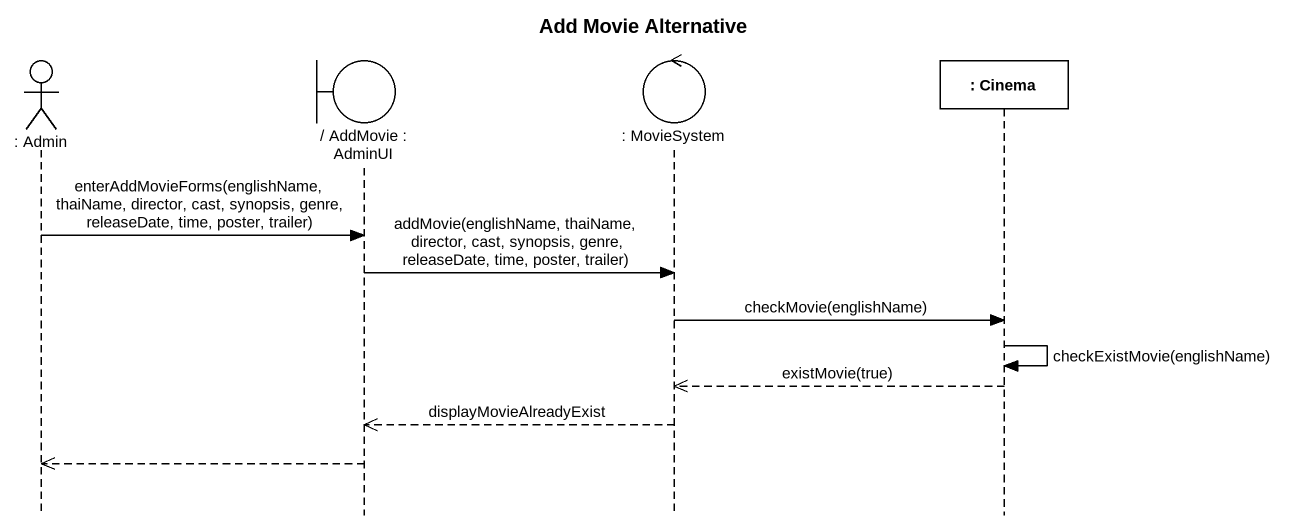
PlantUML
@startuml
title Add Movie Alternative
hide footbox
actor ": Admin" as Admin
boundary "/ AddMovie : AdminUI" as AddMovie_AdminUI
control ": MovieSystem" as MovieSystem
participant ": Cinema" as Cinema

Admin -> AddMovie_AdminUI : enterAddMovieForms(englishName, thaiName, director, cast, synopsis, genre, releaseDate, time, poster, trailer)
AddMovie_AdminUI -> MovieSystem : addMovie(englishName, thaiName, director, cast, synopsis, genre, releaseDate, time, poster, trailer)
MovieSystem -> Cinema : checkMovie(englishName)
Cinema -> Cinema : checkExistMovie(englishName)
Cinema -->> MovieSystem : existMovie(true)
MovieSystem -->> AddMovie_AdminUI : displayMovieAlreadyExist
AddMovie_AdminUI -->> Admin
@enduml
